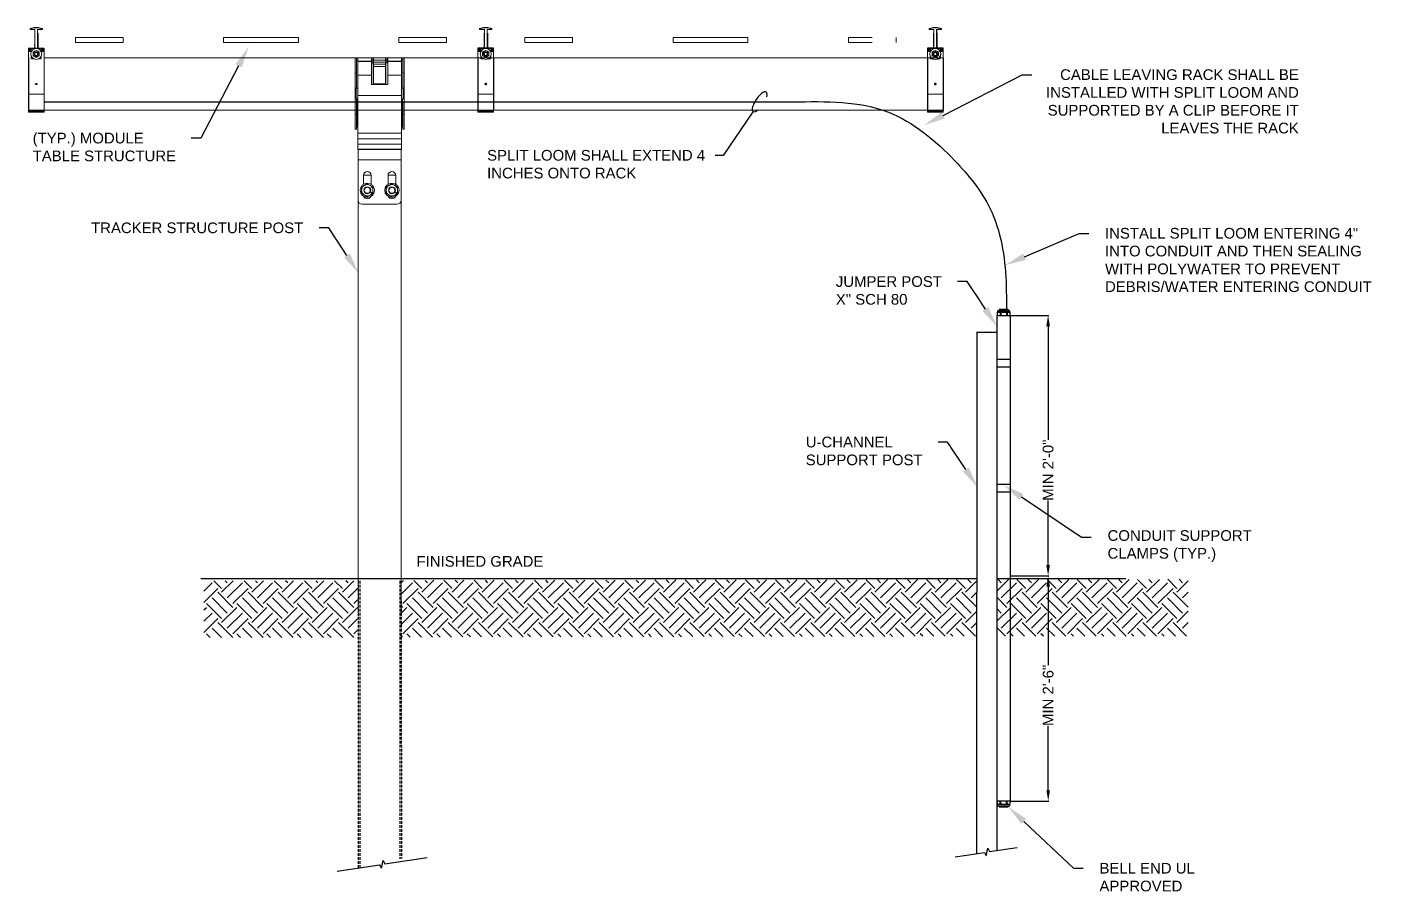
# Model space of a CAD drawing. Header units: feet. Extents: x -496 to 721, y -497 to 166.
# Drawn here: x 158 to 286, y -260.7 to -179.3 of the extents above; entities that cross this region are included whole.
import ezdxf
from ezdxf import colors
from ezdxf.entities.mleader import LeaderData, LeaderLine
from ezdxf.math import Vec2, Vec3

# ---------------------------------------------------------------- set-up
doc = ezdxf.new("R2010")
doc.units = ezdxf.units.FT
doc.header["$MEASUREMENT"] = 0
doc.linetypes.add('HIDDEN', pattern=[0.375, 0.25, -0.125])
for name, color, linetype in [('ATI CENTER SUPPORT', 7, 'Continuous'), ('E-COND-PVC', 4, 'Continuous'), ('E-DETL', 7, 'Continuous'), ('G-ANNO-TEXT', 1, 'Continuous'), ('G-TEXT', 7, 'Continuous'), ('S-BEAM', 7, 'Continuous'), ('S-ERTH', 9, 'Continuous'), ('S-STEL-ANGL', 3, 'Continuous')]:
    doc.layers.add(name, color=color, linetype=linetype)
doc.layers.add('PV-DC-CABL-UG', color=6, linetype='DC_CABLE', true_color=0xff00ff)
doc.styles.add('NEI-A', font='arial.ttf')
doc.styles.get("Standard").update_dxf_attribs({"font": 'arial.ttf'})
doc.linetypes.add('DC_CABLE', pattern='A,1,-0.2,["DC",Standard,S=0.1,R=0,X=-0.1,Y=-0.05],-0.2', length=1.4)
doc.dimstyles.new('NEI-A', dxfattribs={"dimtxt": 0.1, "dimasz": 0.125, "dimexe": 0.0625, "dimexo": 0.0625, "dimgap": 0.0625, "dimtad": 0, "dimtih": 1, "dimtoh": 1, "dimdec": 4, "dimzin": 3, "dimdsep": 46, "dimlunit": 4, "dimtxsty": 'NEI-A', "dimcen": 0, "dimadec": 0, "dimazin": 0, "dimtfac": 0.75, "dimtdec": 4, "dimtofl": 0, "dimtmove": 0, "dimatfit": 3, "dimfxl": 1, "dimfrac": 1, "dimtolj": 1, "dimtzin": 0, "dimarcsym": 0})

# ---------------------------------------------------------------- blocks, each defined once
blk = doc.blocks.new('CLAMP')
at = {"color": 3, "linetype": 'Continuous', "lineweight": 15}
for p, q in [((-0.0144, 0.1299), (-0.0144, 0.1287)), ((-0.0048, 0.1326), (-0.0142, 0.1302)), ((-0.0048, 0.1315), (-0.0142, 0.129)), ((-0.0142, 0.1302), (-0.0142, 0.129)), ((-0.0048, 0.1326), (-0.0048, 0.1315)), ((0.0048, 0.1326), (-0.0048, 0.1326)), ((0.0048, 0.1315), (-0.0048, 0.1315)), ((0.0048, 0.1326), (0.0048, 0.1315)), ((0.0142, 0.1302), (0.0048, 0.1326)), ((0.0142, 0.129), (0.0048, 0.1315)), ((0.0142, 0.1302), (0.0142, 0.129)), ((0.0144, 0.1299), (0.0144, 0.1287)), ((-0.0131, 0.1275), (-0.004, 0.1275)), ((-0.0032, 0.1267), (-0.0032, 0.091)), ((0.0032, 0.1242), (0.0032, 0.1267)), ((0.0032, 0.091), (0.0032, 0.1242)), ((0.004, 0.1275), (0.0131, 0.1275)), ((-0.0182, 0.0808), (-0.0182, 0.0839)), ((-0.0182, 0.0782), (-0.0182, 0.0808)), ((-0.0182, 0.0808), (-0.0117, 0.0808)), ((-0.0182, 0.0782), (-0.0182, 0.0778)), ((-0.0182, 0.0782), (-0.0117, 0.0782)), ((-0.0182, 0.0778), (-0.0182, 0.0758)), ((-0.0117, 0.0778), (-0.0182, 0.0778)), ((-0.0182, 0.0758), (-0.0182, -0.0236)), ((-0.0117, 0.0758), (-0.0182, 0.0758)), ((-0.0117, 0.0828), (-0.0117, 0.0821)), ((-0.0117, 0.0821), (-0.0117, 0.0755)), ((-0.0117, 0.0652), (-0.0117, 0.0605)), ((-0.0072, 0.0839), (-0.0102, 0.0837)), ((-0.0102, 0.0839), (-0.0102, 0.0837)), ((-0.0036, 0.0766), (-0.0072, 0.0745)), ((-0.0072, 0.0704), (-0.0072, 0.0745)), ((-0.0072, 0.0662), (-0.0072, 0.0704)), ((-0.0072, 0.0662), (-0.0036, 0.0642)), ((-0.0035, 0.0851), (-0.0049, 0.0851)), ((-0.0035, 0.0851), (-0.0049, 0.0851)), ((-0.0049, 0.0848), (-0.0041, 0.0848)), ((-0.0041, 0.0841), (-0.0049, 0.084)), ((-0.0041, 0.0848), (-0.0041, 0.0841)), ((-0.0032, 0.0921), (-0.0037, 0.0916)), ((-0.0037, 0.0916), (-0.0037, 0.0905)), ((-0.0037, 0.0916), (-0.0037, 0.0916)), ((-0.0032, 0.091), (-0.0037, 0.0905)), ((-0.0037, 0.0905), (-0.0032, 0.09)), ((0, 0.0787), (-0.0036, 0.0766)), ((-0.0036, 0.0642), (0, 0.0621)), ((-0.0032, 0.09), (-0.0032, 0.0851)), ((0.0036, 0.0766), (0, 0.0787)), ((0, 0.0621), (0.0036, 0.0642)), ((0.0032, 0.0921), (0.0037, 0.0916)), ((0.0032, 0.091), (0.0037, 0.0905)), ((0.0037, 0.0905), (0.0032, 0.09)), ((0.0032, 0.0839), (0.0032, 0.09)), ((0.0072, 0.0745), (0.0036, 0.0766)), ((0.0036, 0.0642), (0.0072, 0.0662)), ((0.0037, 0.0916), (0.0037, 0.0905)), ((0.0037, 0.0916), (0.0037, 0.0916)), ((0.0102, 0.0837), (0.0072, 0.0839)), ((0.0072, 0.0704), (0.0072, 0.0745)), ((0.0072, 0.0662), (0.0072, 0.0704)), ((0.0102, 0.0839), (0.0102, 0.0837)), ((0.0117, 0.0828), (0.0117, 0.0821)), ((0.0117, 0.0755), (0.0117, 0.0821)), ((0.0117, 0.0808), (0.0182, 0.0808)), ((0.0117, 0.0782), (0.0182, 0.0782)), ((0.0182, 0.0778), (0.0117, 0.0778)), ((0.0182, 0.0758), (0.0117, 0.0758)), ((0.0117, 0.0605), (0.0117, 0.0652)), ((0.0182, 0.0808), (0.0182, 0.0839)), ((0.0182, 0.0782), (0.0182, 0.0808)), ((0.0182, 0.0782), (0.0182, 0.0778)), ((0.0182, 0.0778), (0.0182, 0.0758)), ((0.0182, 0.0758), (0.0182, -0.0236)), ((-0.0101, 0.0589), (-0.0056, 0.0589)), ((0.0056, 0.0589), (0.0101, 0.0589)), ((0.0182, -0.0236), (-0.0182, -0.0236)), ((-0.0182, -0.0633), (-0.0182, -0.0236)), ((0.0182, -0.0633), (0.0182, -0.0236)), ((0.0182, -0.0633), (-0.0182, -0.0633)), ((-0.0182, -0.0657), (-0.0182, -0.0633)), ((0.0182, -0.0657), (0.0182, -0.0633)), ((0.0182, -0.0657), (-0.0182, -0.0657))]:
    blk.add_line(p, q, dxfattribs=at)
at = {"color": 3}
for p, q in [((-0.0182, 0.0839), (0.0182, 0.0839)), ((-0.0182, 0.0612), (-0.0182, -0.0612))]:
    blk.add_line(p, q, dxfattribs=at)
at = {"color": 3, "linetype": 'Continuous', "lineweight": 15}
for radius in [0.0128, 0.0048, 0.0036]:
    blk.add_circle((0, 0.0704), radius, dxfattribs=at)
at = {"color": 3}
blk.add_circle((0, 0), 0.00147, dxfattribs=at)
at = {"color": 3, "linetype": 'Continuous', "lineweight": 15}
for centre, radius, start, end in [((-0.0141, 0.1299), 0.0003, 104.672, 179.9818), ((-0.0141, 0.1287), 0.0003, 104.672, 179.9818), ((-0.0131, 0.1287), 0.00128, 180.0273, 270.0273), ((0.0131, 0.1287), 0.00128, 269.9727, 359.9727), ((0.0141, 0.1299), 0.0003, 0.0182, 75.328), ((0.0141, 0.1287), 0.0003, 0.0182, 75.328), ((-0.004, 0.1267), 0.000799, 0.0273, 90.0273), ((0.004, 0.1267), 0.000799, 89.9727, 179.9727), ((-0.0103, 0.0829), 0.00139, 133.1103, 183.5333), ((-0.0101, 0.0821), 0.0016, 93.3224, 179.9748), ((0, 0.0704), 0.00719, 120, 180), ((0, 0.0704), 0.00719, 180, 240), ((-0.0042, 0.0851), 0.00101, 273.3224, 359.9748), ((0, 0.0704), 0.00719, 60, 120), ((0, 0.0704), 0.00719, 240, 300), ((0, 0.0704), 0.00719, 0, 60), ((0, 0.0704), 0.00719, 300, 0), ((0.0101, 0.0821), 0.0016, 0.0252, 86.6776), ((0.0102, 0.0828), 0.00154, 359.0792, 44.4283), ((-0.0101, 0.0605), 0.0016, 180.0273, 270.0273), ((0.0101, 0.0605), 0.0016, 269.9727, 359.9727)]:
    blk.add_arc(centre, radius, start, end, dxfattribs=at)
blk.add_ellipse((-0.0042, 0.0859), major_axis=(0, 0.00107), ratio=0.942202, start_param=3.200091, end_param=4.712389, dxfattribs=at)
blk = doc.blocks.new('*U24')
at = {"color": 1}
blk.add_line((-0.5005, 0.0354), (-0.5005, 0), dxfattribs=at)
at = {"color": 2}
for p, q in [((-0.5, 0.0354), (-0.5, 0)), ((0.545, 0.0354), (0.545, 0))]:
    blk.add_line(p, q, dxfattribs=at)
at = {"color": 1, "extrusion": (1, 0, 0), "const_width": 1.9558, "elevation": -0.5005}
blk.add_lwpolyline([(0, 0), (0.0354, 0)], dxfattribs=at)
at = {"color": 2, "extrusion": (1, 0, 0), "const_width": 1.9558, "elevation": -0.5005}
blk.add_lwpolyline([(0, 0), (0.0354, 0)], dxfattribs=at)
at = {"color": 1, "extrusion": (0, -1, 0), "const_width": 1.9558, "elevation": -0.0354}
blk.add_lwpolyline([(-0.5, 0), (0.545, 0)], dxfattribs=at)
at = {"color": 2, "extrusion": (-1, 0, 0), "const_width": 1.9558, "elevation": -0.5455}
blk.add_lwpolyline([(0, 0), (-0.0354, 0)], dxfattribs=at)
at = {"color": 1, "extrusion": (0, 1, 0), "const_width": 1.9558}
blk.add_lwpolyline([(0.5, 0), (-0.545, 0)], dxfattribs=at)
blk.add_blockref('CLAMP', (-0.5037, -0.0839))
at = {"xscale": -1}
blk.add_blockref('CLAMP', (0.5487, -0.0839), dxfattribs=at)
blk = doc.blocks.new('*U25')
at = {"color": 1}
blk.add_line((-0.5005, 0.0354), (-0.5005, 0), dxfattribs=at)
at = {"color": 2}
for p, q in [((-0.5, 0.0354), (-0.5, 0)), ((0.545, 0.0354), (0.545, 0))]:
    blk.add_line(p, q, dxfattribs=at)
at = {"color": 1, "extrusion": (1, 0, 0), "const_width": 1.9558, "elevation": -0.5005}
blk.add_lwpolyline([(0, 0), (0.0354, 0)], dxfattribs=at)
at = {"color": 2, "extrusion": (1, 0, 0), "const_width": 1.9558, "elevation": -0.5005}
blk.add_lwpolyline([(0, 0), (0.0354, 0)], dxfattribs=at)
at = {"color": 1, "extrusion": (0, -1, 0), "const_width": 1.9558, "elevation": -0.0354}
blk.add_lwpolyline([(-0.5, 0), (0.545, 0)], dxfattribs=at)
at = {"color": 2, "extrusion": (-1, 0, 0), "const_width": 1.9558, "elevation": -0.5455}
blk.add_lwpolyline([(0, 0), (-0.0354, 0)], dxfattribs=at)
at = {"color": 1, "extrusion": (0, 1, 0), "const_width": 1.9558}
blk.add_lwpolyline([(0.5, 0), (-0.545, 0)], dxfattribs=at)
blk.add_blockref('CLAMP', (-0.5037, -0.0839))
at = {"xscale": -1}
blk.add_blockref('CLAMP', (0.5487, -0.0839), dxfattribs=at)
blk = doc.blocks.new('Bell End')
at = {"layer": 'E-COND-PVC', "linetype": 'Continuous'}
for points in [[(-0.61, 0), (0.61, 0), (0.61, 0.27), (0.55, 0.32), (-0.55, 0.32), (-0.61, 0.27), (-0.61, 0)], [(-0.58, 0.3), (-0.54, 0.31), (-0.48, 0.32), (-0.43, 0.32), (-0.38, 0.3), (-0.34, 0.27), (-0.27, 0.27), (-0.2, 0.3), (-0.11, 0.32), (0, 0.32), (0.13, 0.31), (0.2, 0.3), (0.27, 0.27), (0.34, 0.27), (0.37, 0.3), (0.44, 0.32), (0.51, 0.32), (0.54, 0.31), (0.61, 0.27)], [(-0.55, 0.37), (-0.54, 0.43), (-0.51, 0.47), (-0.47, 0.5), (-0.42, 0.51), (0.41, 0.51), (0.47, 0.5), (0.51, 0.47), (0.54, 0.43), (0.55, 0.37)], [(-0.55, 0.37), (0.55, 0.37), (0.55, 0.32)], [(-0.55, 0.37), (-0.55, 0.32)], [(0.42, 0.51), (0.42, 0.55), (-0.42, 0.55), (-0.42, 0.51)], [(-0.34, 0.27), (-0.34, 0)], [(-0.27, 0.27), (-0.27, 0)], [(0.27, 0.27), (0.27, 0)], [(0.34, 0.27), (0.34, 0)]]:
    blk.add_lwpolyline(points, dxfattribs=at)
blk = doc.blocks.new('Equipment Callout Arrowhead .75')
at = {"color": 0}
blk.add_ellipse((-0.248, 0), major_axis=(0.743, 0), ratio=0.350959, start_param=-0.80282, end_param=3.944413, dxfattribs=at)
blk = doc.blocks.new('*D42')
at = {"layer": 'Defpoints', "color": 0, "transparency": 16777216}
for p in [(250.08, -230.64), (250.01, -251.72), (253.64, -251.72)]:
    blk.add_point(p, dxfattribs=at)
at = {"layer": 'G-ANNO-TEXT', "color": 0, "lineweight": -2, "transparency": 16777216}
for p, q in [((250.14, -230.64), (253.7, -230.64)), ((253.64, -231.64), (253.64, -238.99)), ((253.64, -250.72), (253.64, -244.68)), ((250.08, -251.72), (253.7, -251.72))]:
    blk.add_line(p, q, dxfattribs=at)
at = {"layer": 'G-ANNO-TEXT', "color": 0, "transparency": 16777216}
for points in [[(253.47, -231.64), (253.8, -231.64), (253.64, -230.64)], [(253.47, -250.72), (253.8, -250.72), (253.64, -251.72)]]:
    blk.add_solid(points, dxfattribs=at)
at = {"layer": 'G-ANNO-TEXT', "color": 0, "transparency": 16777216, "insert": (253.64, -241.83), "char_height": 1, "attachment_point": 5, "rotation": 90, "style": 'NEI-A'}
blk.add_mtext('\\A1;MIN 2\'-6"', dxfattribs=at)
blk = doc.blocks.new('*D56')
at = {"layer": 'Defpoints', "color": 0, "transparency": 16777216}
for p in [(250.08, -206.26), (250.01, -230.63), (253.63, -230.63)]:
    blk.add_point(p, dxfattribs=at)
at = {"layer": 'G-ANNO-TEXT', "color": 0, "lineweight": -2, "transparency": 16777216}
for p, q in [((250.15, -206.26), (253.69, -206.26)), ((253.63, -207.26), (253.63, -217.9)), ((253.63, -229.63), (253.63, -223.59)), ((250.07, -230.63), (253.69, -230.63))]:
    blk.add_line(p, q, dxfattribs=at)
at = {"layer": 'G-ANNO-TEXT', "color": 0, "transparency": 16777216}
for points in [[(253.46, -207.26), (253.8, -207.26), (253.63, -206.26)], [(253.46, -229.63), (253.8, -229.63), (253.63, -230.63)]]:
    blk.add_solid(points, dxfattribs=at)
at = {"layer": 'G-ANNO-TEXT', "color": 0, "transparency": 16777216, "insert": (253.63, -220.74), "char_height": 1, "attachment_point": 5, "rotation": 90, "style": 'NEI-A'}
blk.add_mtext('\\A1;MIN 2\'-0"', dxfattribs=at)
blk = doc.blocks.new('BEARING COLUMN')
at = {"layer": 'E-DETL', "color": 253, "linetype": 'Continuous', "lineweight": 15}
for p, q in [((-0.0543, 0.0835), (-0.0575, 0.0835)), ((-0.0575, 0.0835), (-0.0575, 0.0488)), ((-0.0543, 0.0835), (-0.0543, 0.0488)), ((-0.0512, 0.0781), (-0.0543, 0.0781)), ((-0.0512, 0.0839), (-0.0512, 0.0762)), ((-0.0512, 0.0762), (-0.0192, 0.0762)), ((-0.0512, 0.0755), (-0.0512, 0.0762)), ((-0.0192, 0.0755), (-0.0512, 0.0755)), ((-0.0512, 0.0755), (-0.0512, 0.0431)), ((-0.0192, 0.0762), (-0.0192, 0.0839)), ((-0.0181, 0.0781), (-0.0192, 0.0781)), ((-0.0192, 0.0755), (-0.0192, 0.0762)), ((-0.0192, 0.0431), (-0.0192, 0.0755)), ((-0.0149, 0.0835), (-0.0181, 0.0835)), ((-0.0181, 0.0835), (-0.0181, 0.0778)), ((-0.0149, 0.0778), (-0.0181, 0.0778)), ((-0.0181, 0.0778), (-0.0181, 0.072)), ((-0.0149, 0.072), (-0.0181, 0.072)), ((-0.0149, 0.0835), (-0.0149, 0.0778)), ((-0.0149, 0.0778), (-0.0149, 0.072)), ((-0.0149, 0.072), (-0.0149, 0.021)), ((-0.0141, 0.0784), (-0.0141, 0.0839)), ((-0.0141, 0.0784), (0.0141, 0.0784)), ((-0.0141, 0.0737), (-0.0141, 0.0784)), ((-0.0141, 0.0737), (0.0141, 0.0737)), ((-0.0141, 0.0691), (-0.0141, 0.0737)), ((-0.0141, 0.0691), (0.0141, 0.0691)), ((-0.0141, 0.0634), (-0.0141, 0.0691)), ((0.0141, 0.0784), (0.0141, 0.0839)), ((0.0141, 0.0737), (0.0141, 0.0784)), ((0.0141, 0.0691), (0.0141, 0.0737)), ((0.0141, 0.0634), (0.0141, 0.0691)), ((0.0181, 0.0835), (0.0149, 0.0835)), ((0.0149, 0.0835), (0.0149, 0.0778)), ((0.0149, 0.0778), (0.0181, 0.0778)), ((0.0149, 0.0778), (0.0149, 0.072)), ((0.0149, 0.072), (0.0149, 0.021)), ((0.0149, 0.072), (0.0181, 0.072)), ((0.0181, 0.0835), (0.0181, 0.0778)), ((0.0192, 0.0781), (0.0181, 0.0781)), ((0.0181, 0.0778), (0.0181, 0.072)), ((0.0192, 0.0762), (0.0192, 0.0839)), ((0.0192, 0.0762), (0.0512, 0.0762)), ((0.0192, 0.0755), (0.0192, 0.0762)), ((0.0512, 0.0755), (0.0192, 0.0755)), ((0.0192, 0.0431), (0.0192, 0.0755)), ((0.0512, 0.0839), (0.0512, 0.0762)), ((0.0543, 0.0781), (0.0512, 0.0781)), ((0.0512, 0.0762), (0.0512, 0.0755)), ((0.0512, 0.0431), (0.0512, 0.0755)), ((0.0575, 0.0835), (0.0543, 0.0835)), ((0.0543, 0.0488), (0.0543, 0.0835)), ((0.0575, 0.0488), (0.0575, 0.0835)), ((-0.0543, 0.0488), (-0.0575, 0.0488)), ((-0.0575, 0.0488), (-0.0575, 0.0131)), ((-0.0543, 0.0488), (-0.0543, 0.0131)), ((-0.0512, 0.0431), (-0.0192, 0.0431)), ((-0.0512, -0.0042), (-0.0512, 0.0431)), ((-0.0192, 0.0431), (-0.0192, 0.0211)), ((-0.0141, 0.0612), (-0.0149, 0.0612)), ((-0.0141, 0.0581), (-0.0149, 0.0581)), ((-0.0141, 0.0634), (0.0141, 0.0634)), ((-0.0141, 0.0228), (-0.0141, 0.0634)), ((0.0141, 0.0228), (0.0141, 0.0634)), ((0.0149, 0.0612), (0.0141, 0.0612)), ((0.0149, 0.0581), (0.0141, 0.0581)), ((0.0192, 0.0431), (0.0192, 0.0211)), ((0.0192, 0.0431), (0.0512, 0.0431)), ((0.0512, 0.0431), (0.0512, -0.0042)), ((0.0575, 0.0488), (0.0543, 0.0488)), ((0.0543, 0.0131), (0.0543, 0.0488)), ((0.0575, 0.0488), (0.0575, 0.0131)), ((-0.0543, 0.0131), (-0.0575, 0.0131)), ((-0.0575, -0.0125), (-0.0575, 0.0131)), ((-0.0549, 0.0131), (-0.0549, -0.0125)), ((-0.0543, 0.0131), (-0.0512, 0.0131)), ((-0.0192, 0.0211), (0.0192, 0.0211)), ((-0.0141, 0.0284), (-0.0149, 0.0284)), ((-0.0141, 0.0228), (0.0141, 0.0228)), ((-0.0141, 0.0218), (-0.0141, 0.0228)), ((-0.0141, 0.0218), (0.0141, 0.0218)), ((-0.0141, 0.0211), (-0.0141, 0.0218)), ((0.0149, 0.0284), (0.0141, 0.0284)), ((0.0141, 0.0218), (0.0141, 0.0228)), ((0.0141, 0.0211), (0.0141, 0.0218)), ((0.0512, 0.0131), (0.0543, 0.0131)), ((0.0575, 0.0131), (0.0543, 0.0131)), ((0.0549, 0.0131), (0.0549, -0.0125)), ((0.0575, -0.0125), (0.0575, 0.0131)), ((-0.0575, -0.0125), (-0.0575, -0.0482)), ((-0.0535, -0.0125), (-0.0575, -0.0125)), ((-0.0543, -0.023), (-0.0543, -0.0482)), ((-0.0535, -0.0125), (-0.0512, -0.0125)), ((-0.0535, -0.0125), (-0.0535, -0.0775)), ((-0.0512, -0.0042), (0.0512, -0.0042)), ((-0.0512, -0.0042), (-0.0512, -0.0921)), ((0.0512, -0.0921), (0.0512, -0.0042)), ((0.0512, -0.0125), (0.0535, -0.0125)), ((0.0575, -0.0125), (0.0535, -0.0125)), ((0.0535, -0.0775), (0.0535, -0.0125)), ((0.0543, -0.0482), (0.0543, -0.023)), ((0.0575, -0.0125), (0.0575, -0.0482)), ((-0.0543, -0.0482), (-0.0575, -0.0482)), ((-0.0575, -0.0829), (-0.0575, -0.0482)), ((-0.0543, -0.0829), (-0.0543, -0.0482)), ((0.0575, -0.0482), (0.0543, -0.0482)), ((0.0543, -0.0482), (0.0543, -0.0829)), ((0.0575, -0.0482), (0.0575, -0.0829)), ((-0.0575, -0.0829), (-0.0543, -0.0829)), ((-0.0535, -0.0775), (-0.0512, -0.0775)), ((-0.0512, -0.0921), (0.0512, -0.0921)), ((-0.0512, -0.1056), (-0.0512, -0.0921)), ((0.0512, -0.0775), (0.0535, -0.0775)), ((0.0512, -0.0921), (0.0512, -0.1056)), ((0.0543, -0.0829), (0.0575, -0.0829)), ((-0.0512, -0.1056), (0.0512, -0.1056)), ((-0.0512, -0.1182), (-0.0512, -0.1056)), ((-0.0512, -0.1182), (0.0512, -0.1182)), ((-0.0512, -0.13), (-0.0512, -0.1182)), ((0.0512, -0.1056), (0.0512, -0.1182)), ((0.0512, -0.1182), (0.0512, -0.13)), ((-0.0512, -0.13), (0.0512, -0.13)), ((-0.0512, -0.1308), (-0.0512, -0.13)), ((0.0512, -0.1308), (-0.0512, -0.1308)), ((-0.0504, -0.1308), (-0.0504, -0.1548)), ((0.0504, -0.1548), (-0.0504, -0.1548)), ((-0.0504, -0.1548), (-0.0504, -0.2494)), ((0.0504, -0.1548), (0.0504, -0.1308)), ((0.0504, -0.2494), (0.0504, -0.1548)), ((0.0512, -0.13), (0.0512, -0.1308)), ((-0.0379, -0.1915), (-0.0379, -0.2121)), ((-0.0378, -0.191), (-0.0197, -0.191)), ((-0.0197, -0.2121), (-0.0197, -0.1915)), ((0.0197, -0.191), (0.0378, -0.191)), ((0.0197, -0.1915), (0.0197, -0.2121)), ((0.0379, -0.2121), (0.0379, -0.1915)), ((-0.042, -0.2185), (-0.0354, -0.2147)), ((-0.042, -0.2261), (-0.042, -0.2185)), ((-0.0354, -0.2147), (-0.0288, -0.2108)), ((-0.0288, -0.2108), (-0.0222, -0.2147)), ((-0.0222, -0.2147), (-0.0155, -0.2185)), ((-0.0155, -0.2185), (-0.0155, -0.2261)), ((0.0155, -0.2185), (0.0222, -0.2147)), ((0.0155, -0.2261), (0.0155, -0.2185)), ((0.0222, -0.2147), (0.0288, -0.2108)), ((0.0288, -0.2108), (0.0354, -0.2147)), ((0.0354, -0.2147), (0.042, -0.2185)), ((0.042, -0.2185), (0.042, -0.2261)), ((-0.0504, -0.2494), (-0.0504, -1.2225)), ((-0.042, -0.2338), (-0.042, -0.2261)), ((-0.0354, -0.2376), (-0.042, -0.2338)), ((-0.0288, -0.2414), (-0.0354, -0.2376)), ((-0.0222, -0.2376), (-0.0288, -0.2414)), ((-0.0155, -0.2338), (-0.0222, -0.2376)), ((-0.0216, -0.2297), (-0.0221, -0.2306)), ((-0.0221, -0.2306), (-0.0207, -0.2314)), ((-0.0216, -0.2297), (-0.0202, -0.2305)), ((-0.0202, -0.2305), (-0.0207, -0.2314)), ((-0.0207, -0.2314), (-0.0189, -0.2324)), ((-0.0202, -0.2305), (-0.0184, -0.2316)), ((-0.0184, -0.2316), (-0.0189, -0.2324)), ((-0.0155, -0.2261), (-0.0155, -0.2338)), ((0.0155, -0.2338), (0.0155, -0.2261)), ((0.0222, -0.2376), (0.0155, -0.2338)), ((0.0288, -0.2414), (0.0222, -0.2376)), ((0.0354, -0.2376), (0.0288, -0.2414)), ((0.042, -0.2338), (0.0354, -0.2376)), ((0.036, -0.2297), (0.0355, -0.2306)), ((0.0355, -0.2306), (0.0369, -0.2314)), ((0.036, -0.2297), (0.0374, -0.2305)), ((0.0374, -0.2305), (0.0369, -0.2314)), ((0.0369, -0.2314), (0.0387, -0.2324)), ((0.0374, -0.2305), (0.0392, -0.2316)), ((0.0392, -0.2316), (0.0387, -0.2324)), ((0.042, -0.2261), (0.042, -0.2338)), ((0.0504, -0.2494), (0.0504, -1.2225)), ((0.0408, -0.259), (-0.0408, -0.259))]:
    blk.add_line(p, q, dxfattribs=at)
at = {"layer": 'E-DETL', "color": 253, "linetype": 'Continuous', "lineweight": 15, "flags": 128}
for points in [[(-0.0543, -0.023), (-0.0542, -0.0214), (-0.0539, -0.0151), (-0.0538, -0.0142), (-0.0538, -0.0136), (-0.0537, -0.0132), (-0.0536, -0.013), (-0.0536, -0.0128), (-0.0536, -0.0127), (-0.0536, -0.0126), (-0.0535, -0.0126), (-0.0535, -0.0125), (-0.0535, -0.0125), (-0.0535, -0.0125), (-0.0535, -0.0125), (-0.0535, -0.0125)], [(0.0535, -0.0125), (0.0535, -0.0125), (0.0535, -0.0125), (0.0535, -0.0125), (0.0536, -0.0126), (0.0537, -0.0131), (0.0539, -0.015), (0.0543, -0.023)]]:
    blk.add_lwpolyline(points, dxfattribs=at)
at = {"layer": 'E-DETL', "color": 253, "linetype": 'Continuous', "lineweight": 15}
for centre, radius in [((-0.0288, -0.2261), 0.0167), ((-0.0288, -0.2261), 0.00806), ((-0.0288, -0.2261), 0.00709), ((0.0288, -0.2261), 0.0167), ((0.0288, -0.2261), 0.00806), ((0.0288, -0.2261), 0.00709)]:
    blk.add_circle(centre, radius, dxfattribs=at)
for centre, radius, start, end in [((-0.0535, -0.0783), 0.0008, 90, 180), ((0.0535, -0.0783), 0.0008, 0, 90), ((-0.0288, -0.1915), 0.00907, 0, 180), ((0.0288, -0.1915), 0.00907, 0, 180), ((-0.0288, -0.2261), 0.0133, 120, 180), ((-0.0288, -0.2261), 0.0133, 60, 120), ((-0.0288, -0.2261), 0.0133, 0, 60), ((0.0288, -0.2261), 0.0133, 120, 180), ((0.0288, -0.2261), 0.0133, 60, 120), ((0.0288, -0.2261), 0.0133, 0, 60), ((-0.0408, -0.2494), 0.0096, 180, 270), ((-0.0288, -0.2261), 0.0133, 180, 240), ((-0.0288, -0.2369), 0.00907, 205.0309, 334.9691), ((-0.0288, -0.2261), 0.0133, 240, 300), ((-0.0288, -0.2261), 0.0133, 300, 0), ((0.0288, -0.2261), 0.0133, 180, 240), ((0.0288, -0.2369), 0.00907, 205.0354, 334.9646), ((0.0288, -0.2261), 0.0133, 240, 300), ((0.0288, -0.2261), 0.0133, 300, 0), ((0.0408, -0.2494), 0.0096, 270, 0)]:
    blk.add_arc(centre, radius, start, end, dxfattribs=at)

msp = doc.modelspace()

# ---------------------------------------------------------------- hatches: boundary and pattern name
at = {"layer": 'S-ERTH'}
h = msp.add_hatch(dxfattribs=at)
h.set_pattern_fill('EARTH', color=256, scale=8, angle=45)
h.set_pattern_definition([(45, (211.2235, -219.0907), (2e-16, 2.82843), [2, -2]), (45, (210.6931, -218.5604), (2e-16, 2.82843), [2, -2]), (45, (210.1628, -218.03), (2e-16, 2.82843), [2, -2]), (135, (210.1628, -217.6765), (-2.82843, 4e-16), [2, -2]), (135, (210.6931, -217.1462), (-2.82843, 4e-16), [2, -2]), (135, (211.2235, -216.6159), (-2.82843, 4e-16), [2, -2])])
h.paths.add_polyline_path([(188.95, -236.42), (188.95, -231.09), (174.56, -231.09), (174.56, -236.4)])
h = msp.add_hatch(dxfattribs=at)
h.set_pattern_fill('EARTH', color=256, scale=8, angle=45)
h.set_pattern_definition([(45, (292.2013, -219.0907), (2e-16, 2.828427), [2, -2]), (45, (291.671, -218.5604), (2e-16, 2.828427), [2, -2]), (45, (291.1407, -218.03), (2e-16, 2.828427), [2, -2]), (135, (291.1407, -217.6765), (-2.828427, 4e-16), [2, -2]), (135, (291.671, -217.1462), (-2.828427, 4e-16), [2, -2]), (135, (292.2013, -216.6159), (-2.828427, 4e-16), [2, -2])])
h.paths.add_polyline_path([(246.94, -236.29), (246.94, -230.98), (193.03, -231.06), (193.03, -236.37)])
h.paths.add_polyline_path([(248.83, -230.98), (248.83, -236.29), (266.74, -236.27), (266.74, -230.96)])

# ---------------------------------------------------------------- linework, layer by layer
at = {"color": 1}
msp.add_line((243.2, -179.82), (243.2, -181.23), dxfattribs=at)
at = {"color": 2}
msp.add_line((243.22, -179.82), (243.22, -181.23), dxfattribs=at)
at = {"color": 1, "extrusion": (1, 0, 1.22465e-16), "const_width": 78.23, "elevation": 243.2}
msp.add_lwpolyline([(-181.23, 0), (-179.82, 0)], dxfattribs=at)
at = {"color": 2, "extrusion": (1, 0, 1.22465e-16), "const_width": 78.23, "elevation": 243.2}
msp.add_lwpolyline([(-181.23, 0), (-179.82, 0)], dxfattribs=at)
msp.add_lwpolyline([(248.86, -206.26), (250.08, -206.26), (250.08, -251.72), (248.85, -251.72)], close=True)
at = {"layer": 'ATI CENTER SUPPORT', "color": 8, "linetype": 'Continuous', "lineweight": 15}
for p, q in [((159.59, -182.14), (242.34, -182.14)), ((242.33, -182.14), (243.8, -182.14)), ((243.8, -187.03), (158.13, -187.03))]:
    msp.add_line(p, q, dxfattribs=at)
for points in [[(162.53, -180.22), (167, -180.22), (167, -180.7), (162.53, -180.7)], [(176.4, -180.22), (183.42, -180.22), (183.42, -180.7), (176.4, -180.7)], [(192.82, -180.22), (197.29, -180.22), (197.29, -180.7), (192.82, -180.7)], [(204.63, -180.22), (209.1, -180.22), (209.1, -180.7), (204.63, -180.7)], [(218.5, -180.22), (225.52, -180.22), (225.52, -180.7), (218.5, -180.7)]]:
    msp.add_lwpolyline(points, close=True, dxfattribs=at)
for points in [[(237.16, -180.7), (234.92, -180.7), (234.92, -180.22), (237.16, -180.22)], [(239.39, -180.22), (239.39, -180.7)]]:
    msp.add_lwpolyline(points, dxfattribs=at)
at = {"layer": 'G-TEXT', "linetype": 'Continuous', "flags": 128}
for points in [[(187.06, -258.28), (191.02, -257.68), (191.2, -258), (191.34, -257.28), (191.52, -257.6), (195.48, -257)], [(244.91, -256.95), (247.66, -256.53), (247.83, -256.85), (247.98, -256.13), (248.15, -256.45), (250.74, -256.06)]]:
    msp.add_lwpolyline(points, dxfattribs=at)
at = {"layer": 'PV-DC-CABL-UG', "color": 0}
msp.add_spline([(229.72, -186.26), (238.67, -187.22), (244.89, -191.77), (248.2, -196.26), (249.69, -203.09), (249.72, -205.71)], degree=3, dxfattribs=at)
at = {"layer": 'S-BEAM', "linetype": 'HIDDEN'}
for p, q in [((189.01, -231.09), (189.01, -257.98)), ((189.18, -231.09), (189.18, -257.96)), ((192.92, -231.09), (192.92, -257.12)), ((193.02, -231.09), (193.08, -257.09))]:
    msp.add_line(p, q, dxfattribs=at)
at = {"layer": 'S-ERTH'}
for p, q in [((174.27, -230.88), (246.94, -230.88)), ((248.83, -230.88), (260.92, -230.88))]:
    msp.add_line(p, q, dxfattribs=at)
at = {"layer": 'S-STEL-ANGL'}
for p, q in [((246.91, -207.82), (248.82, -207.82)), ((246.94, -207.82), (246.93, -256.63))]:
    msp.add_line(p, q, dxfattribs=at)
msp.add_lwpolyline([(248.85, -210.34), (250.08, -210.34), (250.08, -211.09), (248.85, -211.09)], close=True, dxfattribs=at)

# ---------------------------------------------------------------- block references
at = {"xscale": 40, "yscale": 40, "zscale": 40}
msp.add_blockref('CLAMP', (243.07, -184.59), dxfattribs=at)
msp.add_blockref('Bell End', (249.47, -206.26))
at = {"layer": 'ATI CENTER SUPPORT', "color": 8, "linetype": 'Continuous', "lineweight": 15, "xscale": 40, "yscale": 40, "zscale": 40}
for name, p in [('*U24', (179.01, -181.23)), ('*U25', (221.11, -181.23))]:
    msp.add_blockref(name, p, dxfattribs=at)

# ---------------------------------------------------------------- dimensions: what is measured, and where the dimension line sits
at = {"layer": 'G-ANNO-TEXT'}
dim = msp.add_linear_dim(base=(253.64, -251.72), p1=(250.08, -230.64), p2=(250.01, -251.72), angle=90, text='MIN 2\'-6"', dimstyle='NEI-A', override={"dimtxt": 1, "dimasz": 1, "dimdec": 0}, dxfattribs=at)
dim.commit()
dim.dimension.update_dxf_attribs({"geometry": '*D42', "text_midpoint": (253.64, -241.83), "dimtype": 160, "text_rotation": 90})

# ---------------------------------------------------------------- leaders
ml = msp.add_multileader_mtext('Standard', dxfattribs=at)
ml.set_content('SPLIT LOOM SHALL EXTEND 4 INCHES ONTO RACK', color=256, style='NEI-A')
ml.set_leader_properties()
ml.set_arrow_properties(name='Equipment Callout Arrowhead .75')
ml.build(insert=Vec2(0, 0))
ml.multileader.update_dxf_attribs({"dogleg_length": 0.75, "arrow_head_size": 1.5})
ctx = ml.context
ctx.base_point, ctx.char_height, ctx.arrow_head_size, ctx.landing_gap_size, ctx.plane_origin = Vec3(200.01, -191.27), 1, 1.5, 1.08, Vec3(274.55, -237.4)
notes = []
notes.append((ctx, [(0, (1, 1, 0), (223.21, -191.27), (-1, 0), 0.75, [(0, [(226.82, -185.95)], 0, [])])]))
ctx.mtext.insert, ctx.mtext.width, ctx.mtext.flow_direction = Vec3(201.09, -190.76), 24.1519, 5
ml = msp.add_multileader_mtext('Standard', dxfattribs=at)
ml.set_content('TRACKER STRUCTURE POST', color=256, style='NEI-A')
ml.set_leader_properties()
ml.build(insert=Vec2(0, 0))
ml.multileader.update_dxf_attribs({"dogleg_length": 0.9, "arrow_head_size": 2})
ctx = ml.context
ctx.base_point, ctx.char_height, ctx.arrow_head_size, ctx.landing_gap_size, ctx.plane_origin = Vec3(162.47, -198.06), 1, 2, 1.54, Vec3(275.31, -271.09)
notes.append((ctx, [(0, (1, 1, 0), (186.25, -198.06), (-1, 0), 0.9, [(0, [(189.06, -202.3)], 0, [])])]))
ctx.mtext.insert, ctx.mtext.width, ctx.mtext.flow_direction = Vec3(164, -197.55), 26.4817, 5
ctx.mtext.has_bg_fill, ctx.mtext.bg_color, ctx.mtext.bg_scale_factor, ctx.mtext.bg_transparency, ctx.mtext.use_window_bg_color = 1, -1073741824, 1.5, 0, 1
for ctx, leaders in notes:
    for number, flags, end, landing, length, lines in leaders:
        leader = LeaderData()
        leader.index, (leader.has_last_leader_line, leader.has_dogleg_vector, leader.attachment_direction) = number, flags
        leader.last_leader_point, leader.dogleg_vector, leader.dogleg_length = Vec3(end), Vec3(landing), length
        for number, points, colour, breaks in lines:
            line = LeaderLine()
            line.index, line.vertices, line.color, line.breaks = number, Vec3.list(points), colors.encode_raw_color(colour), breaks
            leader.lines.append(line)
        ctx.leaders.append(leader)

# ---------------------------------------------------------------- next in the draw order: block references
at = {"layer": 'E-DETL', "color": 8, "linetype": 'Continuous', "lineweight": 15, "xscale": 40, "yscale": 40, "zscale": 40}
msp.add_blockref('BEARING COLUMN', (191.02, -185.49), dxfattribs=at)

# ---------------------------------------------------------------- next in the draw order: texts
at = {"layer": 'G-ANNO-TEXT', "insert": (194.48, -228.78), "char_height": 1, "width": 11.8108, "attachment_point": 1, "style": 'NEI-A', "bg_fill": 3, "box_fill_scale": 1.5, "bg_fill_color": 256, "bg_fill_transparency": 0}
msp.add_mtext('\\pt3.00005;FINISHED GRADE', dxfattribs=at)

# ---------------------------------------------------------------- next in the draw order: leaders
at = {"layer": 'G-ANNO-TEXT'}
ml = msp.add_multileader_mtext('Standard', dxfattribs=at)
ml.set_content('(TYP.) MODULE TABLE STRUCTURE', color=256, style='NEI-A')
ml.set_leader_properties()
ml.build(insert=Vec2(0, 0))
ml.multileader.update_dxf_attribs({"dogleg_length": 0.9, "arrow_head_size": 2})
ctx = ml.context
ctx.base_point, ctx.char_height, ctx.arrow_head_size, ctx.landing_gap_size, ctx.plane_origin = Vec3(156.99, -189.66), 1, 2, 1.54, Vec3(247.84, -232.57)
notes = []
notes.append((ctx, [(0, (1, 1, 0), (174.28, -189.66), (-1, 0), 0.9, [(0, [(178.74, -181.11)], 0, [])])]))
ctx.mtext.insert, ctx.mtext.width, ctx.mtext.flow_direction = Vec3(158.53, -189.15), 13.7857, 5
ctx.mtext.has_bg_fill, ctx.mtext.bg_color, ctx.mtext.bg_scale_factor, ctx.mtext.bg_transparency, ctx.mtext.use_window_bg_color = 1, -1073741824, 1.5, 0, 1
ml = msp.add_multileader_mtext('Standard', dxfattribs=at)
ml.set_content('CABLE LEAVING RACK SHALL BE INSTALLED WITH SPLIT LOOM AND SUPPORTED BY A CLIP BEFORE IT LEAVES THE RACK', color=256, style='NEI-A')
ml.set_leader_properties()
ml.build(insert=Vec2(0, 0))
ml.multileader.update_dxf_attribs({"dogleg_length": 0.9, "arrow_head_size": 2})
ctx = ml.context
ctx.base_point, ctx.char_height, ctx.arrow_head_size, ctx.landing_gap_size, ctx.plane_origin = Vec3(252.11, -183.72), 1, 2, 1.54, Vec3(401.57, -228.62)
ctx.text_align_type = 2
notes.append((ctx, [(1, (1, 1, 0), (251.21, -183.72), (1, 0), 0.9, [(0, [(242.02, -188.44)], 0, [])])]))
ctx.mtext.insert, ctx.mtext.width, ctx.mtext.alignment, ctx.mtext.flow_direction = Vec3(277.11, -183.21), 24.1519, 3, 5
ctx.mtext.has_bg_fill, ctx.mtext.bg_color, ctx.mtext.bg_scale_factor, ctx.mtext.bg_transparency, ctx.mtext.use_window_bg_color = 1, -1073741824, 1.5, 0, 1
ml = msp.add_multileader_mtext('Standard', dxfattribs=at)
ml.set_content('\\pxt3.00005;INSTALL SPLIT LOOM ENTERING 4" INTO CONDUIT AND THEN SEALING WITH POLYWATER TO PREVENT DEBRIS/WATER ENTERING CONDUIT', color=256, style='NEI-A')
ml.set_leader_properties()
ml.build(insert=Vec2(0, 0))
ml.multileader.update_dxf_attribs({"dogleg_length": 3.07, "arrow_head_size": 2})
ctx = ml.context
ctx.base_point, ctx.char_height, ctx.arrow_head_size, ctx.landing_gap_size, ctx.plane_origin = Vec3(257.43, -198.57), 1, 2, 1.54, Vec3(1049.48, -755.95)
notes.append((ctx, [(0, (1, 1, 0), (256.53, -198.57), (1, 0), 0.9, [(1, [(249.59, -201.55)], 0, [])])]))
ctx.mtext.insert, ctx.mtext.width, ctx.mtext.defined_height, ctx.mtext.flow_direction = Vec3(258.96, -198.06), 26.5311, 2.04, 5
ctx.mtext.has_bg_fill, ctx.mtext.bg_color, ctx.mtext.bg_scale_factor, ctx.mtext.bg_transparency, ctx.mtext.use_window_bg_color = 1, -1073741824, 1.5, 0, 1
ml = msp.add_multileader_mtext('Standard', dxfattribs=at)
ml.set_content('U-CHANNEL\\PSUPPORT POST', color=256, style='NEI-A')
ml.set_leader_properties()
ml.build(insert=Vec2(0, 0))
ml.multileader.update_dxf_attribs({"dogleg_length": 0.9, "arrow_head_size": 2})
ctx = ml.context
ctx.base_point, ctx.char_height, ctx.arrow_head_size, ctx.landing_gap_size, ctx.plane_origin = Vec3(229.39, -218.12), 1, 2, 1.54, Vec3(333.28, -291.15)
notes.append((ctx, [(0, (1, 1, 0), (244.22, -218.12), (-1, 0), 0.9, [(0, [(247.03, -222.35)], 0, [])])]))
ctx.mtext.insert, ctx.mtext.width, ctx.mtext.flow_direction = Vec3(230.93, -217.61), 13.0363, 5
ctx.mtext.has_bg_fill, ctx.mtext.bg_color, ctx.mtext.bg_scale_factor, ctx.mtext.bg_transparency, ctx.mtext.use_window_bg_color = 1, -1073741824, 1.5, 0, 1
ml = msp.add_multileader_mtext('Standard', dxfattribs=at)
ml.set_content('\\pxql,t3.00005;CONDUIT SUPPORT CLAMPS (TYP.)', color=256, style='NEI-A')
ml.set_leader_properties()
ml.build(insert=Vec2(0, 0))
ml.multileader.update_dxf_attribs({"dogleg_length": 3.07, "arrow_head_size": 2})
ctx = ml.context
ctx.base_point, ctx.char_height, ctx.arrow_head_size, ctx.landing_gap_size, ctx.plane_origin = Vec3(257.66, -227.01), 1, 2, 1.54, Vec3(1007.2, -773.75)
notes.append((ctx, [(0, (1, 1, 0), (256.76, -227.01), (1, 0), 0.9, [(1, [(249.47, -222.14)], 0, [])])]))
ctx.mtext.insert, ctx.mtext.width, ctx.mtext.flow_direction = Vec3(259.2, -226.36), 19.1795, 5
ctx.mtext.has_bg_fill, ctx.mtext.bg_color, ctx.mtext.bg_scale_factor, ctx.mtext.bg_transparency, ctx.mtext.use_window_bg_color = 1, -1073741824, 1.5, 0, 1
ml = msp.add_multileader_mtext('Standard', dxfattribs=at)
ml.set_content('\\pxql,t3.00005;BELL END UL \\PAPPROVED', color=256, style='NEI-A')
ml.set_leader_properties()
ml.build(insert=Vec2(0, 0))
ml.multileader.update_dxf_attribs({"dogleg_length": 3.07, "arrow_head_size": 2})
ctx = ml.context
ctx.base_point, ctx.char_height, ctx.arrow_head_size, ctx.landing_gap_size, ctx.plane_origin = Vec3(256.9, -258.02), 1, 2, 1.54, Vec3(1053.32, -803.02)
notes.append((ctx, [(0, (1, 1, 0), (256, -258.02), (1, 0), 0.9, [(1, [(249.89, -252.25)], 0, [])])]))
ctx.mtext.insert, ctx.mtext.width, ctx.mtext.flow_direction = Vec3(258.44, -257.51), 9.108, 5
ctx.mtext.has_bg_fill, ctx.mtext.bg_color, ctx.mtext.bg_scale_factor, ctx.mtext.bg_transparency, ctx.mtext.use_window_bg_color = 1, -1073741824, 1.5, 0, 1
for ctx, leaders in notes:
    for number, flags, end, landing, length, lines in leaders:
        leader = LeaderData()
        leader.index, (leader.has_last_leader_line, leader.has_dogleg_vector, leader.attachment_direction) = number, flags
        leader.last_leader_point, leader.dogleg_vector, leader.dogleg_length = Vec3(end), Vec3(landing), length
        for number, points, colour, breaks in lines:
            line = LeaderLine()
            line.index, line.vertices, line.color, line.breaks = number, Vec3.list(points), colors.encode_raw_color(colour), breaks
            leader.lines.append(line)
        ctx.leaders.append(leader)

# ---------------------------------------------------------------- next in the draw order: linework, layer by layer
at = {"layer": 'PV-DC-CABL-UG', "color": 0}
msp.add_open_spline([(159.66, -186.26), (171.34, -186.26), (183.02, -186.26), (229.72, -186.26)], degree=3, dxfattribs=at)
at = {"layer": 'S-STEL-ANGL'}
msp.add_line((248.82, -207.82), (248.84, -256.35), dxfattribs=at)
msp.add_lwpolyline([(248.85, -222.06), (250.08, -222.06), (250.08, -222.8), (248.85, -222.8)], close=True, dxfattribs=at)

# ---------------------------------------------------------------- next in the draw order: block references
at = {"xscale": 0.994307454883938, "yscale": 0.994307454883938, "zscale": 0.994307454883938, "rotation": 180}
msp.add_blockref('Bell End', (249.47, -251.72), dxfattribs=at)

# ---------------------------------------------------------------- next in the draw order: dimensions: what is measured, and where the dimension line sits
at = {"layer": 'G-ANNO-TEXT'}
dim = msp.add_linear_dim(base=(253.63, -230.63), p1=(250.08, -206.26), p2=(250.01, -230.63), angle=90, text='MIN 2\'-0"', dimstyle='NEI-A', override={"dimtxt": 1, "dimasz": 1, "dimdec": 0}, dxfattribs=at)
dim.commit()
dim.dimension.update_dxf_attribs({"geometry": '*D56', "text_midpoint": (253.63, -220.74), "dimtype": 160, "text_rotation": 90})

# ---------------------------------------------------------------- next in the draw order: leaders
ml = msp.add_multileader_mtext('Standard', dxfattribs=at)
ml.set_content('JUMPER POST\\PX" SCH 80', color=256, style='NEI-A')
ml.set_leader_properties()
ml.build(insert=Vec2(0, 0))
ml.multileader.update_dxf_attribs({"dogleg_length": 0.9, "arrow_head_size": 2})
ctx = ml.context
ctx.base_point, ctx.char_height, ctx.arrow_head_size, ctx.landing_gap_size, ctx.plane_origin = Vec3(232.21, -203.09), 1, 2, 1.54, Vec3(335.11, -276.12)
notes = []
notes.append((ctx, [(0, (1, 1, 0), (246.05, -203.09), (-1, 0), 0.9, [(0, [(248.86, -207.32)], 0, [])])]))
ctx.mtext.insert, ctx.mtext.width, ctx.mtext.flow_direction = Vec3(233.75, -202.58), 13.0363, 5
ctx.mtext.has_bg_fill, ctx.mtext.bg_color, ctx.mtext.bg_scale_factor, ctx.mtext.bg_transparency, ctx.mtext.use_window_bg_color = 1, -1073741824, 1.5, 0, 1
for ctx, leaders in notes:
    for number, flags, end, landing, length, lines in leaders:
        leader = LeaderData()
        leader.index, (leader.has_last_leader_line, leader.has_dogleg_vector, leader.attachment_direction) = number, flags
        leader.last_leader_point, leader.dogleg_vector, leader.dogleg_length = Vec3(end), Vec3(landing), length
        for number, points, colour, breaks in lines:
            line = LeaderLine()
            line.index, line.vertices, line.color, line.breaks = number, Vec3.list(points), colors.encode_raw_color(colour), breaks
            leader.lines.append(line)
        ctx.leaders.append(leader)

doc.saveas('drawing.dxf')
